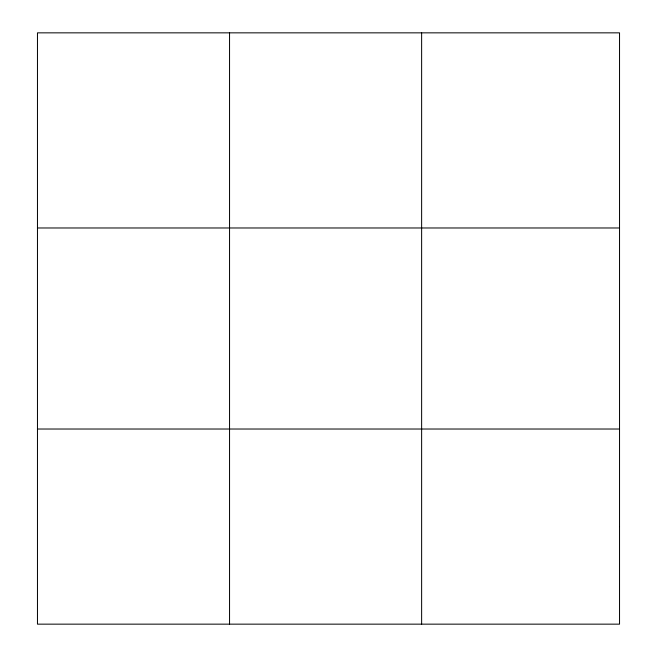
<?xml version="1.0" encoding="UTF-8"?>
<svg xmlns="http://www.w3.org/2000/svg" width="657" height="657" viewBox="0 0 657 657"><rect width="100%" height="100%" fill="white"/><g stroke="black" fill="none" stroke-linecap="round" stroke-linejoin="round"><path stroke-width="0.99" d="M229.548 624.15L229.548 32.85M421.63 624.15L421.63 32.85M37.465 227.979L619.535 227.979M37.465 429.021L619.535 429.021M619.535 526.586L619.535 624.15L37.465 624.15L37.465 32.85L619.535 32.85L619.535 526.586"/></g></svg>
